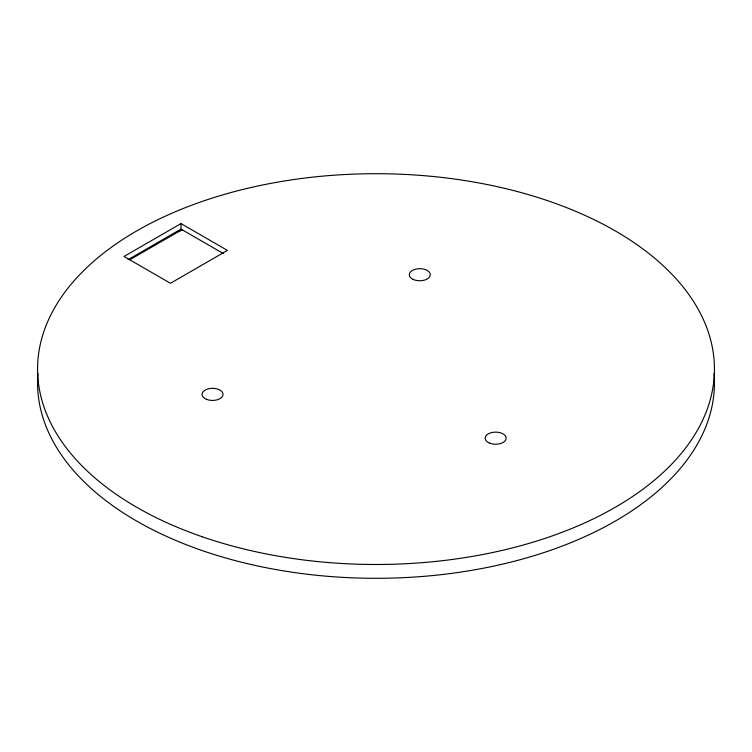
<?xml version="1.0" encoding="UTF-8"?>
<svg xmlns="http://www.w3.org/2000/svg" width="752" height="752" viewBox="0 0 752 752"><rect width="100%" height="100%" fill="white"/><g stroke="black" fill="none" stroke-linecap="round" stroke-linejoin="round"><path stroke-width="1.13" d="M180.988 223.588L124.024 256.47L170.45 283.278L227.414 250.388L180.988 223.588L180.988 229.116L223.372 253.584M128.094 259.647L180.988 229.116M129.917 259.703L182.285 229.463M714.052 373.518A338.447 195.398 0 0 1 376 578.307A338.447 195.398 0 0 1 37.948 373.518M176.852 232.227A328.286 189.532 0 0 1 182.181 229.933M202.1 536.721A338.447 195.398 0 0 0 714.4 372.221A338.447 195.398 0 0 0 211.5 198.331A338.447 195.398 0 0 0 202.1 536.721M489.994 443.276A10.49 6.054 0 0 0 506.143 438.454A10.49 6.054 0 0 0 490.84 432.795A10.49 6.054 0 0 0 489.994 443.276M413.092 279.377A10.49 6.054 0 0 0 430.144 275.74A10.49 6.054 0 0 0 416.157 269.037A10.49 6.054 0 0 0 413.092 279.377M206.349 399.265A10.49 6.054 0 0 0 222.977 395.026A10.49 6.054 0 0 0 208.304 388.84A10.49 6.054 0 0 0 206.349 399.265"/></g></svg>
